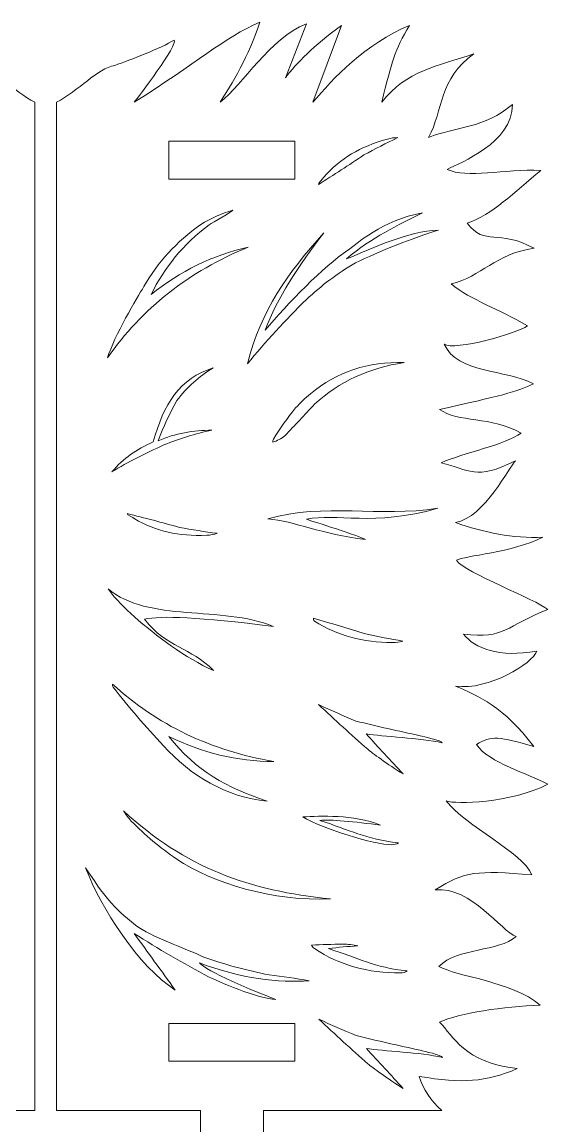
# Model space of a CAD drawing. Header units: millimetres. Extents: x -289 to 288, y -155 to 155.
# Drawn here: x -65.3 to -23.6, y -83 to 4.5 of the extents above; entities that cross this region are included whole.
import ezdxf

# ---------------------------------------------------------------- set-up
doc = ezdxf.new("R2010")
doc.units = ezdxf.units.MM
doc.header["$MEASUREMENT"] = 0
doc.layers.add('_0 28129', color=7, linetype='Continuous')

msp = doc.modelspace()

# ---------------------------------------------------------------- linework, layer by layer
at = {"layer": '_0 28129', "lineweight": 9}
for points, knots in [([(-64.302, -1.8227), (-64.302, -1.8227), (-64.302, -76.1703), (-64.302, -76.1703), (-64.302, -76.1703), (-64.302, -81.7732), (-64.302, -81.7732), (-64.302, -81.7732), (-75.7171, -81.7732), (-75.7171, -81.7732), (-75.7171, -81.7732), (-75.7171, -84.7732), (-75.7171, -84.7732), (-75.7171, -84.7732), (-80.7171, -84.7732), (-80.7171, -84.7732), (-80.7171, -84.7732), (-80.7171, -81.7732), (-80.7171, -81.7732), (-80.7171, -81.7732), (-94.8705, -81.7732), (-94.8705, -81.7732), (-93.9993, -80.9845), (-93.3843, -80.0878), (-93.0643, -79.0671), (-96.5759, -79.6379), (-98.2873, -79.5284), (-100.863, -78.4538), (-96.5769, -77.9394), (-95.7969, -75.8569), (-94.7006, -74.778), (-96.209, -74.0477), (-99.8104, -73.5196), (-102.6846, -73.4118), (-100.4144, -71.5211), (-96.0128, -71.1541), (-94.6446, -70.3445), (-96.1115, -68.8501), (-99.4148, -69.1928), (-100.7626, -67.9749), (-99.6036, -67.582), (-97.2264, -64.0047), (-94.3558, -64.2741), (-96.7151, -62.7753), (-97.626, -62.7402), (-102.0279, -63.0793), (-101.1972, -61.2422), (-96.8194, -59.2754), (-95.2277, -57.2249), (-95.9632, -57.5006), (-100.2837, -57.4164), (-103.2927, -55.9066), (-101.7112, -55.0285), (-98.6017, -54.2217), (-97.6189, -52.746), (-98.787, -52.0231), (-99.4634, -52.1174), (-102.174, -52.9042), (-99.822, -49.7744), (-97.7548, -48.8892), (-95.9645, -48.1222), (-98.5899, -48.4937), (-102.0764, -46.2915), (-102.4149, -45.3568), (-99.4027, -45.8691), (-97.5045, -45.1448), (-96.5877, -44.0019), (-99.9114, -44.3954), (-99.9279, -43.3639), (-103.2726, -42.0372), (-102.3906, -41.2668), (-96.6956, -39.1204), (-96.028, -38.1378), (-96.653, -37.7839), (-100.5141, -37.5239), (-102.8877, -36.3046), (-100.5085, -36.4385), (-98.2063, -35.9291), (-95.9606, -35.1556), (-98.2715, -34.7186), (-100.2583, -30.6896), (-100.7075, -30.2481), (-97.5612, -31.8614), (-97.0753, -30.9404), (-94.8213, -30.411), (-96.5587, -29.6322), (-99.9259, -28.9855), (-101.1614, -28.0502), (-98.8254, -26.7042), (-96.1076, -27.2434), (-94.697, -26.1725), (-99.3156, -25.1498), (-100.9785, -24.7693), (-102.1388, -24.145), (-99.9228, -22.9905), (-96.1035, -23.3311), (-95.0614, -21.0018), (-95.886, -21.5677), (-100.8407, -20.133), (-101.6686, -19.5631), (-99.3997, -18.1997), (-97.2339, -17.5472), (-95.6071, -16.2185), (-98.017, -15.6798), (-99.1007, -13.8099), (-102.1988, -13.4009), (-99.3438, -11.8319), (-98.3137, -13.2802), (-96.8798, -11.4215), (-98.8463, -10.7565), (-100.6182, -8.974), (-102.7242, -7.22), (-99.85, -7.1122), (-96.8176, -7.8768), (-95.3092, -7.1465), (-96.3583, -6.5678), (-100.4363, -5.1003), (-100.4883, -1.9905), (-98.2535, -3.9142), (-95.9841, -3.734), (-93.8183, -4.6231), (-95.0203, -2.4089), (-94.6015, 0.0123), (-97.4244, 2.0196), (-94.5126, 1.0352), (-92.0901, 0.7163), (-90.101, -1.8227), (-90.9474, 1.4658), (-91.0956, 2.284), (-92.32, 4.2721), (-88.8313, 2.8525), (-86.2194, 0.0394), (-84.6513, -1.8227), (-84.6513, -1.8227), (-86.9237, 4.2769), (-86.9237, 4.2769), (-84.6418, 2.6249), (-83.377, 1.3158), (-82.46, 0.1224), (-82.46, 0.1224), (-84.1335, 4.4093), (-84.1335, 4.4093), (-81.196, 3.2285), (-79.1259, -0.3951), (-77.2767, -1.8227), (-78.1756, -0.4652), (-79.569, 1.8842), (-80.4466, 4.5374), (-77.5536, 3.2831), (-75.4352, 1.2917), (-70.4572, -1.8227), (-70.7321, -1.5004), (-74.0254, 2.8244), (-73.6317, 3.1147), (-72.5759, 2.4408), (-70.1383, 1.5407), (-68.9322, 1.1023), (-67.5348, 0.858), (-66.0584, -0.9143), (-64.302, -1.8227)], [0, 0, 0, 0, 0.0188679, 0.0188679, 0.0188679, 0.0377358, 0.0377358, 0.0377358, 0.0566038, 0.0566038, 0.0566038, 0.0754717, 0.0754717, 0.0754717, 0.0943396, 0.0943396, 0.0943396, 0.1132075, 0.1132075, 0.1132075, 0.1320755, 0.1320755, 0.1320755, 0.1509434, 0.1509434, 0.1509434, 0.1698113, 0.1698113, 0.1698113, 0.1886792, 0.1886792, 0.1886792, 0.2075472, 0.2075472, 0.2075472, 0.2264151, 0.2264151, 0.2264151, 0.245283, 0.245283, 0.245283, 0.2641509, 0.2641509, 0.2641509, 0.2830189, 0.2830189, 0.2830189, 0.3018868, 0.3018868, 0.3018868, 0.3207547, 0.3207547, 0.3207547, 0.3396226, 0.3396226, 0.3396226, 0.3584906, 0.3584906, 0.3584906, 0.3773585, 0.3773585, 0.3773585, 0.3962264, 0.3962264, 0.3962264, 0.4150943, 0.4150943, 0.4150943, 0.4339623, 0.4339623, 0.4339623, 0.4528302, 0.4528302, 0.4528302, 0.4716981, 0.4716981, 0.4716981, 0.490566, 0.490566, 0.490566, 0.509434, 0.509434, 0.509434, 0.5283019, 0.5283019, 0.5283019, 0.5471698, 0.5471698, 0.5471698, 0.5660377, 0.5660377, 0.5660377, 0.5849057, 0.5849057, 0.5849057, 0.6037736, 0.6037736, 0.6037736, 0.6226415, 0.6226415, 0.6226415, 0.6415094, 0.6415094, 0.6415094, 0.6603774, 0.6603774, 0.6603774, 0.6792453, 0.6792453, 0.6792453, 0.6981132, 0.6981132, 0.6981132, 0.7169811, 0.7169811, 0.7169811, 0.7358491, 0.7358491, 0.7358491, 0.754717, 0.754717, 0.754717, 0.7735849, 0.7735849, 0.7735849, 0.7924528, 0.7924528, 0.7924528, 0.8113208, 0.8113208, 0.8113208, 0.8301887, 0.8301887, 0.8301887, 0.8490566, 0.8490566, 0.8490566, 0.8679245, 0.8679245, 0.8679245, 0.8867925, 0.8867925, 0.8867925, 0.9056604, 0.9056604, 0.9056604, 0.9245283, 0.9245283, 0.9245283, 0.9433962, 0.9433962, 0.9433962, 0.9622642, 0.9622642, 0.9622642, 0.9811321, 0.9811321, 0.9811321, 1, 1, 1, 1]), ([(-62.5786, -1.8227), (-62.5786, -1.8227), (-62.5786, -76.1703), (-62.5786, -76.1703), (-62.5786, -76.1703), (-62.5786, -81.7732), (-62.5786, -81.7732), (-62.5786, -81.7732), (-51.1635, -81.7732), (-51.1635, -81.7732), (-51.1635, -81.7732), (-51.1635, -84.7732), (-51.1635, -84.7732), (-51.1635, -84.7732), (-46.1635, -84.7732), (-46.1635, -84.7732), (-46.1635, -84.7732), (-46.1635, -81.7732), (-46.1635, -81.7732), (-46.1635, -81.7732), (-32.0101, -81.7732), (-32.0101, -81.7732), (-32.8813, -80.9845), (-33.4963, -80.0878), (-33.8163, -79.0671), (-30.3047, -79.6379), (-28.5933, -79.5284), (-26.0176, -78.4538), (-30.3037, -77.9394), (-31.0837, -75.8569), (-32.18, -74.778), (-30.6716, -74.0477), (-27.0702, -73.5196), (-24.196, -73.4118), (-26.4662, -71.5211), (-30.8678, -71.1541), (-32.236, -70.3445), (-30.7691, -68.8501), (-27.4658, -69.1928), (-26.118, -67.9749), (-27.277, -67.582), (-29.6542, -64.0047), (-32.5248, -64.2741), (-30.1655, -62.7753), (-29.2546, -62.7402), (-24.8527, -63.0793), (-25.6834, -61.2422), (-30.0612, -59.2754), (-31.6529, -57.2249), (-30.9174, -57.5006), (-26.5969, -57.4164), (-23.5879, -55.9066), (-25.1694, -55.0285), (-28.2789, -54.2217), (-29.2617, -52.746), (-28.0936, -52.0231), (-27.4172, -52.1174), (-24.7066, -52.9042), (-27.0586, -49.7744), (-29.1258, -48.8892), (-30.9161, -48.1222), (-28.2907, -48.4937), (-24.8042, -46.2915), (-24.4657, -45.3568), (-27.4779, -45.8691), (-29.3761, -45.1448), (-30.2929, -44.0019), (-26.9692, -44.3954), (-26.9527, -43.3639), (-23.608, -42.0372), (-24.49, -41.2668), (-30.185, -39.1204), (-30.8526, -38.1378), (-30.2276, -37.7839), (-26.3665, -37.5239), (-23.9929, -36.3046), (-26.3721, -36.4385), (-28.6743, -35.9291), (-30.92, -35.1556), (-28.6091, -34.7186), (-26.6223, -30.6896), (-26.1731, -30.2481), (-29.3194, -31.8614), (-29.8053, -30.9404), (-32.0593, -30.411), (-30.3219, -29.6322), (-26.9547, -28.9855), (-25.7192, -28.0502), (-28.0552, -26.7042), (-30.773, -27.2434), (-32.1836, -26.1725), (-27.565, -25.1498), (-25.9021, -24.7693), (-24.7418, -24.145), (-26.9578, -22.9905), (-30.7771, -23.3311), (-31.8192, -21.0018), (-30.9946, -21.5677), (-26.0399, -20.133), (-25.212, -19.5631), (-27.4809, -18.1997), (-29.6467, -17.5472), (-31.2735, -16.2185), (-28.8636, -15.6798), (-27.7799, -13.8099), (-24.6818, -13.4009), (-27.5368, -11.8319), (-28.5669, -13.2802), (-30.0008, -11.4215), (-28.0343, -10.7565), (-26.2624, -8.974), (-24.1564, -7.22), (-27.0306, -7.1122), (-30.063, -7.8768), (-31.5714, -7.1465), (-30.5223, -6.5678), (-26.4443, -5.1003), (-26.3923, -1.9905), (-28.6271, -3.9142), (-30.8965, -3.734), (-33.0623, -4.6231), (-31.8603, -2.4089), (-32.2791, 0.0123), (-29.4562, 2.0196), (-32.368, 1.0352), (-34.7905, 0.7163), (-36.7796, -1.8227), (-35.9332, 1.4658), (-35.785, 2.284), (-34.5606, 4.2721), (-38.0493, 2.8525), (-40.6612, 0.0394), (-42.2293, -1.8227), (-42.2293, -1.8227), (-39.9569, 4.2769), (-39.9569, 4.2769), (-42.2388, 2.6249), (-43.5036, 1.3158), (-44.4206, 0.1224), (-44.4206, 0.1224), (-42.7471, 4.4093), (-42.7471, 4.4093), (-45.6846, 3.2285), (-47.7547, -0.3951), (-49.6039, -1.8227), (-48.705, -0.4652), (-47.3116, 1.8842), (-46.434, 4.5374), (-49.327, 3.2831), (-51.4454, 1.2917), (-56.4234, -1.8227), (-56.1485, -1.5004), (-52.8552, 2.8244), (-53.2489, 3.1147), (-54.3047, 2.4408), (-56.7423, 1.5407), (-57.9484, 1.1023), (-59.3458, 0.858), (-60.8222, -0.9143), (-62.5786, -1.8227)], [0, 0, 0, 0, 0.0188679, 0.0188679, 0.0188679, 0.0377358, 0.0377358, 0.0377358, 0.0566038, 0.0566038, 0.0566038, 0.0754717, 0.0754717, 0.0754717, 0.0943396, 0.0943396, 0.0943396, 0.1132075, 0.1132075, 0.1132075, 0.1320755, 0.1320755, 0.1320755, 0.1509434, 0.1509434, 0.1509434, 0.1698113, 0.1698113, 0.1698113, 0.1886792, 0.1886792, 0.1886792, 0.2075472, 0.2075472, 0.2075472, 0.2264151, 0.2264151, 0.2264151, 0.245283, 0.245283, 0.245283, 0.2641509, 0.2641509, 0.2641509, 0.2830189, 0.2830189, 0.2830189, 0.3018868, 0.3018868, 0.3018868, 0.3207547, 0.3207547, 0.3207547, 0.3396226, 0.3396226, 0.3396226, 0.3584906, 0.3584906, 0.3584906, 0.3773585, 0.3773585, 0.3773585, 0.3962264, 0.3962264, 0.3962264, 0.4150943, 0.4150943, 0.4150943, 0.4339623, 0.4339623, 0.4339623, 0.4528302, 0.4528302, 0.4528302, 0.4716981, 0.4716981, 0.4716981, 0.490566, 0.490566, 0.490566, 0.509434, 0.509434, 0.509434, 0.5283019, 0.5283019, 0.5283019, 0.5471698, 0.5471698, 0.5471698, 0.5660377, 0.5660377, 0.5660377, 0.5849057, 0.5849057, 0.5849057, 0.6037736, 0.6037736, 0.6037736, 0.6226415, 0.6226415, 0.6226415, 0.6415094, 0.6415094, 0.6415094, 0.6603774, 0.6603774, 0.6603774, 0.6792453, 0.6792453, 0.6792453, 0.6981132, 0.6981132, 0.6981132, 0.7169811, 0.7169811, 0.7169811, 0.7358491, 0.7358491, 0.7358491, 0.754717, 0.754717, 0.754717, 0.7735849, 0.7735849, 0.7735849, 0.7924528, 0.7924528, 0.7924528, 0.8113208, 0.8113208, 0.8113208, 0.8301887, 0.8301887, 0.8301887, 0.8490566, 0.8490566, 0.8490566, 0.8679245, 0.8679245, 0.8679245, 0.8867925, 0.8867925, 0.8867925, 0.9056604, 0.9056604, 0.9056604, 0.9245283, 0.9245283, 0.9245283, 0.9433962, 0.9433962, 0.9433962, 0.9622642, 0.9622642, 0.9622642, 0.9811321, 0.9811321, 0.9811321, 1, 1, 1, 1]), ([(-53.6635, -7.9112), (-53.6635, -7.9112), (-43.6635, -7.9114), (-43.6635, -7.9114), (-43.6635, -7.9114), (-43.6635, -4.9115), (-43.6635, -4.9115), (-43.6635, -4.9115), (-53.6635, -4.9114), (-53.6635, -4.9114), (-53.6635, -4.9114), (-53.6635, -7.9112), (-53.6635, -7.9112)], [0, 0, 0, 0, 0.25, 0.25, 0.25, 0.5, 0.5, 0.5, 0.75, 0.75, 0.75, 1, 1, 1, 1]), ([(-53.6635, -77.8607), (-53.6635, -77.8607), (-43.6635, -77.8609), (-43.6635, -77.8609), (-43.6635, -77.8609), (-43.6635, -74.861), (-43.6635, -74.861), (-43.6635, -74.861), (-53.6635, -74.8609), (-53.6635, -74.8609), (-53.6635, -74.8609), (-53.6635, -77.8607), (-53.6635, -77.8607)], [0, 0, 0, 0, 0.25, 0.25, 0.25, 0.5, 0.5, 0.5, 0.75, 0.75, 0.75, 1, 1, 1, 1])]:
    msp.add_open_spline(points, degree=3, knots=knots, dxfattribs=at)
at = {"layer": '_0 28129', "color": 242, "lineweight": 9}
for points, knots in [([(-41.3886, -7.7897), (-39.9876, -6.2105), (-38.5634, -5.3944), (-36.3273, -4.7363), (-36.0451, -4.6606), (-35.769, -4.6237), (-35.4989, -4.6272), (-36.4098, -5.0584), (-37.3056, -5.5161), (-38.188, -6), (-39.3792, -6.7976), (-40.5841, -7.5814), (-41.802, -8.3503), (-41.8424, -8.2647), (-41.4423, -7.8768), (-41.3886, -7.7897)], [0, 0, 0, 0, 0.2, 0.2, 0.2, 0.4, 0.4, 0.4, 0.6, 0.6, 0.6, 0.8, 0.8, 0.8, 1, 1, 1, 1]), ([(-55.6546, -16.4415), (-54.5655, -14.5273), (-53.0576, -12.8824), (-51.1311, -11.5071), (-50.3199, -11.0329), (-49.4687, -10.6528), (-48.577, -10.3652), (-48.5837, -10.4685), (-50.2225, -11.3691), (-50.4682, -11.5354), (-52.5198, -13.1004), (-54.0526, -14.9405), (-55.067, -17.0554), (-52.7898, -15.2163), (-50.2215, -13.9656), (-47.3625, -13.3039), (-52.074, -15.2371), (-55.7959, -18.1669), (-58.5296, -22.0927), (-58.0241, -20.3741), (-56.1643, -17.3101), (-55.6546, -16.4415)], [0, 0, 0, 0, 0.1428571, 0.1428571, 0.1428571, 0.2857143, 0.2857143, 0.2857143, 0.4285714, 0.4285714, 0.4285714, 0.5714286, 0.5714286, 0.5714286, 0.7142857, 0.7142857, 0.7142857, 0.8571429, 0.8571429, 0.8571429, 1, 1, 1, 1]), ([(-41.3688, -12.168), (-43.3638, -14.7663), (-45.0594, -17.3478), (-46.0283, -19.8878), (-44.2515, -17.8038), (-41.3956, -14.8437), (-39.4637, -13.554), (-38.886, -13.1515), (-36.6857, -11.1167), (-33.5431, -10.6002), (-35.4643, -11.5635), (-37.5904, -12.5259), (-39.5588, -14.2384), (-37.4043, -13.3603), (-34.7155, -12.0495), (-32.2772, -11.9695), (-34.1875, -12.5207), (-37.089, -13.6923), (-38.8564, -14.5467), (-40.292, -15.3971), (-41.5882, -16.3674), (-42.7443, -17.4576), (-44.4207, -19.0936), (-45.9841, -20.7986), (-47.4348, -22.5718), (-46.2902, -18.1947), (-44.2957, -15.4792), (-41.3688, -12.168)], [0, 0, 0, 0, 0.1111111, 0.1111111, 0.1111111, 0.2222222, 0.2222222, 0.2222222, 0.3333333, 0.3333333, 0.3333333, 0.4444444, 0.4444444, 0.4444444, 0.5555556, 0.5555556, 0.5555556, 0.6666667, 0.6666667, 0.6666667, 0.7777778, 0.7777778, 0.7777778, 0.8888889, 0.8888889, 0.8888889, 1, 1, 1, 1]), ([(-45.3682, -28.5285), (-44.8515, -27.6885), (-44.2652, -26.8653), (-43.6085, -26.059), (-43.2406, -25.6668), (-42.8504, -25.2924), (-42.4363, -24.9348), (-40.309, -23.1878), (-37.8283, -22.3648), (-34.9944, -22.4659), (-37.7797, -22.8778), (-40.1502, -23.9792), (-42.106, -25.7698), (-42.8914, -26.6058), (-43.6775, -27.4412), (-44.4631, -28.2773), (-44.747, -28.4944), (-45.065, -28.6625), (-45.4182, -28.782), (-45.4264, -28.6965), (-45.4099, -28.6116), (-45.3682, -28.5285)], [0, 0, 0, 0, 0.1428571, 0.1428571, 0.1428571, 0.2857143, 0.2857143, 0.2857143, 0.4285714, 0.4285714, 0.4285714, 0.5714286, 0.5714286, 0.5714286, 0.7142857, 0.7142857, 0.7142857, 0.8571429, 0.8571429, 0.8571429, 1, 1, 1, 1]), ([(-58.1987, -31.1333), (-57.2156, -30.0208), (-56.285, -29.3655), (-54.9198, -28.7617), (-54.0628, -25.7738), (-52.8324, -23.6945), (-50.1452, -22.8892), (-51.276, -23.5524), (-52.234, -24.4119), (-53.0202, -25.4687), (-53.6186, -26.5112), (-54.1152, -27.5733), (-54.5098, -28.6562), (-53.1463, -28.0893), (-51.7257, -27.814), (-50.2488, -27.8311), (-51.556, -28.0993), (-52.8262, -28.4885), (-54.0584, -28.9989), (-55.5113, -29.6361), (-56.8916, -30.3477), (-58.1987, -31.1333)], [0, 0, 0, 0, 0.1428571, 0.1428571, 0.1428571, 0.2857143, 0.2857143, 0.2857143, 0.4285714, 0.4285714, 0.4285714, 0.5714286, 0.5714286, 0.5714286, 0.7142857, 0.7142857, 0.7142857, 0.8571429, 0.8571429, 0.8571429, 1, 1, 1, 1]), ([(-45.8184, -34.861), (-43.6766, -35.0324), (-41.5666, -36.0861), (-38.0512, -36.4921), (-38.5457, -36.2112), (-42.1803, -35.0772), (-42.7338, -34.8909), (-40.4199, -34.3882), (-37.4377, -35.4781), (-32.3122, -34.0166), (-37.0029, -34.747), (-41.3012, -33.555), (-45.8184, -34.861)], [0, 0, 0, 0, 0.25, 0.25, 0.25, 0.5, 0.5, 0.5, 0.75, 0.75, 0.75, 1, 1, 1, 1]), ([(-56.4123, -34.8357), (-54.5883, -35.8984), (-52.9804, -36.2289), (-50.6507, -36.1558), (-50.3589, -36.1396), (-50.0851, -36.0884), (-49.8296, -36.0008), (-50.8296, -35.8756), (-51.8236, -35.7205), (-52.8129, -35.5364), (-54.1936, -35.1507), (-55.583, -34.7823), (-56.9801, -34.4322), (-56.9918, -34.5261), (-56.4906, -34.7697), (-56.4123, -34.8357)], [0, 0, 0, 0, 0.2, 0.2, 0.2, 0.4, 0.4, 0.4, 0.6, 0.6, 0.6, 0.8, 0.8, 0.8, 1, 1, 1, 1]), ([(-56.4025, -42.6362), (-54.72, -44.0801), (-52.3286, -45.9333), (-50.1246, -46.8701), (-51.965, -45.0372), (-53.8047, -45.0988), (-55.5892, -42.8241), (-54.2838, -42.5006), (-51.2886, -42.6545), (-45.365, -43.38), (-49.4953, -41.7043), (-55.313, -43.0959), (-58.4887, -40.4031), (-57.8484, -41.321), (-57.184, -41.8614), (-56.4025, -42.6362)], [0, 0, 0, 0, 0.2, 0.2, 0.2, 0.4, 0.4, 0.4, 0.6, 0.6, 0.6, 0.8, 0.8, 0.8, 1, 1, 1, 1]), ([(-42.1054, -42.9807), (-40.3182, -44.1042), (-38.2605, -44.6686), (-35.9297, -44.6741), (-35.6374, -44.6679), (-35.3621, -44.626), (-35.1037, -44.547), (-36.0991, -44.388), (-37.0873, -44.1995), (-38.0697, -43.9821), (-39.4366, -43.5501), (-40.8127, -43.135), (-42.1974, -42.738), (-42.2122, -42.8315), (-42.1814, -42.912), (-42.1054, -42.9807)], [0, 0, 0, 0, 0.2, 0.2, 0.2, 0.4, 0.4, 0.4, 0.6, 0.6, 0.6, 0.8, 0.8, 0.8, 1, 1, 1, 1]), ([(-58.0844, -48.2072), (-56.837, -49.7871), (-55.5083, -51.3324), (-54.0998, -52.8435), (-51.935, -55.2292), (-49.1026, -56.9324), (-45.8685, -57.2319), (-49.0729, -56.1795), (-51.5036, -54.8561), (-53.6601, -52.1163), (-51.037, -53.4151), (-48.2579, -54.0763), (-45.3235, -54.0992), (-50.3429, -53.2388), (-54.6136, -51.1903), (-58.1371, -47.9543), (-58.1444, -48.0399), (-58.1268, -48.1247), (-58.0844, -48.2072)], [0, 0, 0, 0, 0.1666667, 0.1666667, 0.1666667, 0.3333333, 0.3333333, 0.3333333, 0.5, 0.5, 0.5, 0.6666667, 0.6666667, 0.6666667, 0.8333333, 0.8333333, 0.8333333, 1, 1, 1, 1]), ([(-41.7835, -49.5871), (-40.5018, -50.7929), (-39.2029, -51.9737), (-37.8865, -53.1297), (-37.6019, -53.3674), (-36.2703, -54.3643), (-35.0834, -55.0805), (-36.0669, -54.0292), (-37.0433, -52.97), (-38.0132, -51.9029), (-36.7101, -52.1267), (-33.709, -52.2255), (-31.9671, -52.6209), (-32.0246, -52.4262), (-33.4538, -52.1406), (-33.7372, -52.0547), (-35.435, -51.6875), (-37.1296, -51.2994), (-38.8212, -50.8901), (-39.8318, -50.472), (-40.8187, -50.0377), (-41.7835, -49.5871)], [0, 0, 0, 0, 0.1428571, 0.1428571, 0.1428571, 0.2857143, 0.2857143, 0.2857143, 0.4285714, 0.4285714, 0.4285714, 0.5714286, 0.5714286, 0.5714286, 0.7142857, 0.7142857, 0.7142857, 0.8571429, 0.8571429, 0.8571429, 1, 1, 1, 1]), ([(-56.657, -58.817), (-56.8772, -58.5684), (-57.0776, -58.3021), (-57.2583, -58.0196), (-52.421, -62.4939), (-47.2188, -64.3893), (-40.8448, -64.9833), (-45.3106, -65.2413), (-50.2719, -63.7167), (-53.0423, -61.8356), (-54.3522, -60.9368), (-55.5575, -59.9309), (-56.657, -58.817)], [0, 0, 0, 0, 0.25, 0.25, 0.25, 0.5, 0.5, 0.5, 0.75, 0.75, 0.75, 1, 1, 1, 1]), ([(-43.0388, -58.486), (-41.6557, -58.444), (-39.0556, -58.2528), (-36.8675, -59.1445), (-38.9015, -58.8814), (-40.9093, -58.6635), (-41.6962, -58.772), (-39.3148, -59.5208), (-38.0836, -60.258), (-35.4404, -60.5465), (-35.6122, -60.6525), (-35.7886, -60.7029), (-35.9703, -60.6974), (-37.3439, -60.7069), (-41.5216, -59.4142), (-43.0388, -58.486)], [0, 0, 0, 0, 0.2, 0.2, 0.2, 0.4, 0.4, 0.4, 0.6, 0.6, 0.6, 0.8, 0.8, 0.8, 1, 1, 1, 1]), ([(-53.1634, -72.2176), (-54.2504, -70.7213), (-55.338, -69.2237), (-56.4272, -67.7242), (-54.5145, -68.9551), (-52.5296, -70.1096), (-50.4719, -71.1872), (-49.9811, -71.4568), (-46.4611, -72.9544), (-45.1891, -72.9639), (-46.8293, -72.3475), (-50.8137, -70.6694), (-51.2255, -70.0664), (-47.9482, -71.3184), (-44.9579, -71.6643), (-42.525, -71.4854), (-43.5743, -71.3002), (-44.6352, -71.1443), (-45.7055, -71.0174), (-47.4908, -70.6735), (-49.219, -70.2019), (-50.8908, -69.6029), (-52.4085, -68.9095), (-55.0389, -68.0325), (-56.304, -67.071), (-58.1444, -65.6219), (-58.8205, -64.7507), (-60.2716, -62.5324), (-59.0857, -65.6642), (-56.046, -70.4004), (-53.1634, -72.2176)], [0, 0, 0, 0, 0.1, 0.1, 0.1, 0.2, 0.2, 0.2, 0.3, 0.3, 0.3, 0.4, 0.4, 0.4, 0.5, 0.5, 0.5, 0.6, 0.6, 0.6, 0.7, 0.7, 0.7, 0.8, 0.8, 0.8, 0.9, 0.9, 0.9, 1, 1, 1, 1]), ([(-42.3448, -68.6502), (-41.5346, -68.6256), (-40.7041, -68.5998), (-39.8532, -68.5723), (-39.4437, -68.5768), (-39.0501, -68.6284), (-38.6722, -68.727), (-39.4386, -68.7582), (-40.2153, -68.8277), (-41.0022, -68.9362), (-38.6208, -69.685), (-37.3896, -70.4222), (-34.7464, -70.7107), (-34.9182, -70.8167), (-35.0946, -70.8671), (-35.2763, -70.8616), (-37.8621, -70.8794), (-40.1362, -70.2392), (-42.0989, -68.9396), (-42.219, -68.8724), (-42.3013, -68.7764), (-42.3448, -68.6502)], [0, 0, 0, 0, 0.1428571, 0.1428571, 0.1428571, 0.2857143, 0.2857143, 0.2857143, 0.4285714, 0.4285714, 0.4285714, 0.5714286, 0.5714286, 0.5714286, 0.7142857, 0.7142857, 0.7142857, 0.8571429, 0.8571429, 0.8571429, 1, 1, 1, 1]), ([(-41.7665, -74.5286), (-40.4848, -75.7344), (-39.1859, -76.9152), (-37.8695, -78.0712), (-37.5849, -78.3089), (-36.2533, -79.3058), (-35.0664, -80.022), (-36.0499, -78.9707), (-37.0263, -77.9115), (-37.9962, -76.8444), (-36.6931, -77.0682), (-33.692, -77.167), (-31.9501, -77.5624), (-32.0076, -77.3677), (-33.4368, -77.0821), (-33.7202, -76.9962), (-35.418, -76.629), (-37.1126, -76.2409), (-38.8042, -75.8316), (-39.8148, -75.4135), (-40.8017, -74.9792), (-41.7665, -74.5286)], [0, 0, 0, 0, 0.1428571, 0.1428571, 0.1428571, 0.2857143, 0.2857143, 0.2857143, 0.4285714, 0.4285714, 0.4285714, 0.5714286, 0.5714286, 0.5714286, 0.7142857, 0.7142857, 0.7142857, 0.8571429, 0.8571429, 0.8571429, 1, 1, 1, 1])]:
    msp.add_open_spline(points, degree=3, knots=knots, dxfattribs=at)

doc.saveas('drawing.dxf')
